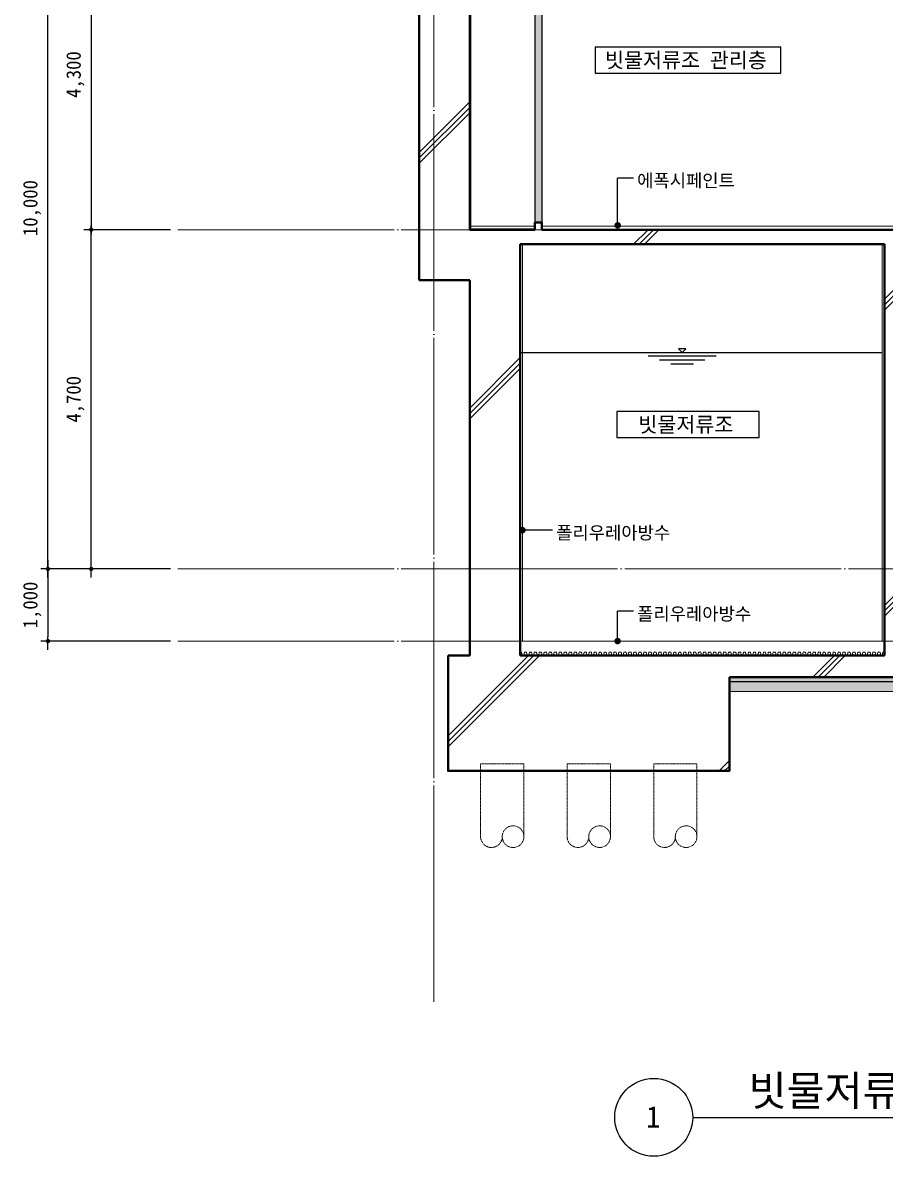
# Model space of a CAD drawing. Header units: inches. Extents: x 224105 to 519834, y 3350 to 70638.
# Drawn here: x 423197 to 435159, y 3400 to 19109 of the extents above; entities that cross this region are included whole.
import ezdxf
from ezdxf.enums import TextEntityAlignment as Align

# ---------------------------------------------------------------- set-up
doc = ezdxf.new("R2010")
doc.units = ezdxf.units.IN
doc.header["$MEASUREMENT"] = 0
doc.linetypes.add('CEN', pattern=[62, 60, -1, 0, -1])
doc.linetypes.add('HID', pattern=[2, 1.1, -0.9])
doc.layers.get('0').update_dxf_attribs({"linetype": 'CONTINUOUS'})
for name, color, linetype, lineweight in [('A-AXIS-LINE', 1, 'CEN', 15), ('A-CONC-LIN1', 2, 'CONTINUOUS', 40), ('A-CONC-LIN2', 7, 'CONTINUOUS', 25), ('A-DIMS', 7, 'CONTINUOUS', 25), ('A-ELEV-LIN3', 8, 'CONTINUOUS', 18), ('A-MKXS-LEAD', 7, 'CONTINUOUS', 25), ('A-MKXS-TEXT1', 3, 'CONTINUOUS', 25), ('A-MKXX-NAME', 3, 'CONTINUOUS', 25), ('A-MKXX-SYMB', 7, 'CONTINUOUS', 25), ('A-WAXM-BLOC', 3, 'CONTINUOUS', 25), ('A-XXXX-DRBD', 9, 'CONTINUOUS', 20), ('A-XXXX-FIN2', 6, 'CONTINUOUS', 20), ('A-XXXX-HATC', 8, 'CONTINUOUS', 18), ('A-XXXX-SYMB', 7, 'CONTINUOUS', 25), ('A-XXXX-TXT1', 3, 'CONTINUOUS', 25), ('A-XXXX-WAT1', 9, 'HID', 20)]:
    doc.layers.add(name, color=color, linetype=linetype, lineweight=lineweight)
doc.layers.add('A-SECT-LIN3', color=255, linetype='CONTINUOUS')
doc.styles.add('HY울릉도L', font='H2GTRE.TTF')
doc.styles.add('돋움체', font='')
doc.styles.get('돋움체').set_extended_font_data('DotumChe')
doc.dimstyles.new('CDIM', dxfattribs={"dimtxt": 2, "dimasz": 0.6, "dimexe": 1, "dimexo": 1, "dimgap": 1, "dimtad": 1, "dimdec": 0, "dimrnd": 0.5, "dimzin": 0, "dimdsep": 32, "dimlunit": 6, "dimtxsty": 'HY울릉도L', "dimblk1": '_CIDOT', "dimblk2": '_CIDOT', "dimsah": 1, "dimcen": 4.5, "dimclrd": 2, "dimclre": 2, "dimclrt": 7, "dimadec": 0, "dimazin": 0, "dimtfac": 1, "dimtdec": 0, "dimtix": 1, "dimtmove": 2, "dimatfit": 1, "dimldrblk": '_CIDOT', "dimfxl": 1, "dimtolj": 1, "dimtzin": 0, "dimlwd": -1, "dimarcsym": 0})

# ---------------------------------------------------------------- blocks, each defined once
blk = doc.blocks.new('_CIDOT')
at = {"color": 0, "linetype": 'ByBlock'}
blk.add_line((2, 0), (-1, 0), dxfattribs=at)
at = {"color": 0, "linetype": 'ByBlock', "const_width": 0.5}
blk.add_lwpolyline([(-0.25, 0, 1), (0.25, 0, 1)], format="xyb", close=True, dxfattribs=at)
blk = doc.blocks.new('*D55')
at = {"layer": 'A-DIMS', "lineweight": -2, "transparency": 16777216}
for p, q in [((425247, 21540), (423447, 21540)), ((425247, 11540), (423447, 11540))]:
    blk.add_line(p, q, dxfattribs=at)
at = {"layer": 'A-DIMS', "transparency": 16777216}
blk.add_line((423547, 11600), (423547, 21480), dxfattribs=at)
at = {"layer": 'A-DIMS', "transparency": 16777216, "xscale": 60, "yscale": 60, "zscale": 60}
for p, rotation in [((423547, 21540), 90), ((423547, 11540), 270)]:
    blk.add_blockref('_CIDOT', p, dxfattribs=dict(at, rotation=rotation))
at = {"layer": 'A-DIMS', "color": 3, "transparency": 16777216, "insert": (423328, 16540), "char_height": 200, "attachment_point": 5, "rotation": 90, "style": '돋움체'}
blk.add_mtext('\\A1;10,000', dxfattribs=at)
blk = doc.blocks.new('*D56')
at = {"layer": 'A-DIMS', "lineweight": -2, "transparency": 16777216}
for p, q in [((425247, 16240), (424047, 16240)), ((425247, 11540), (424047, 11540))]:
    blk.add_line(p, q, dxfattribs=at)
at = {"layer": 'A-DIMS', "transparency": 16777216}
blk.add_line((424147, 11600), (424147, 16180), dxfattribs=at)
at = {"layer": 'A-DIMS', "transparency": 16777216, "xscale": 60, "yscale": 60, "zscale": 60}
for p, rotation in [((424147, 16240), 90), ((424147, 11540), 270)]:
    blk.add_blockref('_CIDOT', p, dxfattribs=dict(at, rotation=rotation))
at = {"layer": 'A-DIMS', "color": 3, "transparency": 16777216, "insert": (423928, 13890), "char_height": 200, "attachment_point": 5, "rotation": 90, "style": '돋움체'}
blk.add_mtext('\\A1;4,700', dxfattribs=at)
blk = doc.blocks.new('*D58')
at = {"layer": 'A-DIMS', "lineweight": -2, "transparency": 16777216}
for p, q in [((425247, 11540), (423447, 11540)), ((425247, 10540), (423447, 10540))]:
    blk.add_line(p, q, dxfattribs=at)
at = {"layer": 'A-DIMS', "transparency": 16777216}
blk.add_line((423547, 11480), (423547, 10600), dxfattribs=at)
at = {"layer": 'A-DIMS', "transparency": 16777216, "xscale": 60, "yscale": 60, "zscale": 60}
for p, rotation in [((423547, 11540), 90), ((423547, 10540), 270)]:
    blk.add_blockref('_CIDOT', p, dxfattribs=dict(at, rotation=rotation))
at = {"layer": 'A-DIMS', "color": 3, "transparency": 16777216, "insert": (423328, 11040), "char_height": 200, "attachment_point": 5, "rotation": 90, "style": '돋움체'}
blk.add_mtext('\\A1;1,000', dxfattribs=at)
blk = doc.blocks.new('*D59')
at = {"layer": 'A-DIMS', "lineweight": -2, "transparency": 16777216}
for p, q in [((425247, 20540), (424047, 20540)), ((425247, 16240), (424047, 16240))]:
    blk.add_line(p, q, dxfattribs=at)
at = {"layer": 'A-DIMS', "transparency": 16777216}
blk.add_line((424147, 20480), (424147, 16300), dxfattribs=at)
at = {"layer": 'A-DIMS', "transparency": 16777216, "xscale": 60, "yscale": 60, "zscale": 60}
for p, rotation in [((424147, 20540), 90), ((424147, 16240), 270)]:
    blk.add_blockref('_CIDOT', p, dxfattribs=dict(at, rotation=rotation))
at = {"layer": 'A-DIMS', "color": 3, "transparency": 16777216, "insert": (423928, 18390), "char_height": 200, "attachment_point": 5, "rotation": 90, "style": '돋움체'}
blk.add_mtext('\\A1;4,300', dxfattribs=at)
blk = doc.blocks.new('A$C1EF06538')
at = {"color": 7}
for p, q in [((0, 0), (-25.8, 25.2)), ((25.8, 25.2), (-25.8, 25.2)), ((0, 0), (25.8, 25.2)), ((235.5, -27), (-235.5, -27)), ((157, -54), (-157, -54)), ((78.5, -81), (-78.5, -81))]:
    blk.add_line(p, q, dxfattribs=at)

msp = doc.modelspace()

# ---------------------------------------------------------------- hatches: boundary and pattern name
at = {"layer": 'A-ELEV-LIN3'}
h = msp.add_hatch(dxfattribs=at)
h.set_pattern_fill('DOTS', color=256, scale=10)
h.set_pattern_definition([(0, (0, 0), (7.9375, 15.875), [0, -15.875])])
h.paths.add_polyline_path([(430297, 20190.1), (430297, 16340.1), (430397, 16340.1), (430397, 20190.1)])
at = {"layer": 'A-XXXX-HATC'}
h = msp.add_hatch(dxfattribs=at)
h.set_pattern_fill('CONC', color=256, scale=100)
h.set_pattern_definition([(45, (0, 0), (-2121.32, 2121.32), []), (45, (0, 75), (-2121.32, 2121.32), []), (45, (0, 150), (-2121.32, 2121.32), [])])
h.paths.add_polyline_path([(444747, 10040.1), (446397, 10040.1), (446397, 10340.1), (442397, 10340.1), (442397, 10540.1), (442197, 10540.1), (442197, 10340.1), (440797, 10340.1), (440797, 25540.1), (440497, 25540.1), (440497, 20390.1), (430697, 20390.1), (430697, 22440.1), (429197, 22440.1), (429197, 22155.1), (429397, 22155.1), (429397, 22290.1), (430397, 22290.1), (430397, 20190.1), (440097, 20190.1), (440097, 19440.1), (440497, 19440.1), (440497, 10340.1), (435747, 10340.1), (435747, 10540.1), (435547, 10540.1), (435547, 10340.1), (435447, 10340.1), (435447, 16040.1), (435747, 16040.1), (435747, 16290.1), (435547, 16290.1), (435547, 16240.1), (430397, 16240.1), (430397, 16340.1), (430197, 16340.1), (430197, 16240.1), (429397, 16240.1), (429397, 21525.1), (429197, 21525.1), (429197, 20340.1), (428697, 20340.1), (428697, 15540.1), (429396.6, 15540.1), (429397, 10340.1), (429097, 10340.1), (429097, 8740.1), (432997, 8740.1), (432997, 10040.1), (437847, 10040.1), (437847, 7140.1), (444747, 7140.1)])
h.paths.add_polyline_path([(435147, 10340.1), (430097, 10340.1), (430096.6, 16040.1), (435147, 16040.1)], flags=16)
h.paths.add_polyline_path([(442347, 19720.1), (442197, 19720.1), (442197, 20240.1), (441917, 20240.1), (441877, 19340.1), (441647, 19340.1), (441597, 19440.1), (441597, 20060.1), (441497, 20060.1), (441497, 20240.1), (441297, 20240.1), (441297, 19090.1), (442347, 19090.1)], flags=17)
h.paths.add_polyline_path([(441597, 22040.1), (441297, 22040.1), (441297, 20240.1), (441497, 20240.1), (441497, 20060.1), (441597, 20060.1), (441597, 19440.1), (441647, 19340.1), (441877, 19340.1), (441917, 20240.1), (446397, 20240.1), (446397, 20390.1), (441597, 20390.1)], flags=17)
h = msp.add_hatch(dxfattribs=at)
h.set_pattern_fill('DOTS', color=256, scale=100)
h.set_pattern_definition([(0, (302350.6905, 89673.096), (3.125, 6.25), [0, -6.25])])
h.paths.add_polyline_path([(432997, 10040.1), (432997, 9980.1), (437847, 9980.1), (437847, 10040.1)])
h = msp.add_hatch(dxfattribs=at)
h.set_pattern_fill('GRAVEL', color=256, scale=200)
h.set_pattern_definition([(228.012788, (302494.69, 89873.096), (-1600, -1800), [26.9072, -2663.8176]), (184.969741, (302476.6905, 89853.096), (2400, 200), [46.1736, -4571.18495]), (132.510447, (302430.69, 89849.096), (2000, -2200), [32.5576, -3223.20652]), (267.273689, (302352.691, 89799.096), (200, 4000), [42.0476, -4162.7116]), (292.833654, (302350.691, 89757.096), (-1000, 2400), [41.231, -4081.87463]), (357.273689, (302366.691, 89719.096), (-4000, 200), [42.0476, -4162.7116]), (37.6942405, (302408.6905, 89717.096), (-2600, -2000), [55.6058, -5504.9697]), (72.2553284, (302452.6905, 89751.096), (1400, 4400), [52.4976, -5197.2643]), (121.4295656, (302468.691, 89801.096), (-1600, 2600), [42.19, -4176.81462]), (175.236358, (302446.69, 89837.096), (2200, -200), [48.1664, -2360.15252]), (222.397438, (302398.6905, 89841.096), (-2400, -2200), [62.2896, -6166.675]), (138.814075, (302550.69, 89797.096), (-1400, 1200), [21.2602, -2104.76896]), (171.4692344, (302534.691, 89811.096), (2600, -400), [40.4474, -4004.30228]), (225, (302494.69, 89817.1), (-2e-14, -200), [28.2842, -254.5585]), (203.19859, (302480.69, 89841.096), (1000, 400), [15.2316, -1507.92302]), (291.80141, (302466.69, 89835.096), (-200, 600), [21.5406, -1055.49236]), (30.963757, (302474.69, 89815.096), (600, 400), [34.9858, -1131.20458]), (161.56505, (302504.69, 89833.096), (400, -200), [25.2982, -607.15733]), (16.38954, (302350.69, 89835.096), (2000, 600), [35.44, -3508.56903]), (70.346176, (302384.69, 89845.096), (-800, -2200), [29.7322, -2943.48155]), (293.19859, (302504.69, 89873.096), (-400, 1000), [30.463, -1492.69162]), (343.61046, (302516.69, 89845.096), (-2000, 600), [35.44, -3508.56903]), (339.443955, (302350.69, 89711.096), (-1000, 400), [34.176, -1674.62475]), (294.775141, (302382.69, 89699.096), (-1000, 2200), [28.6356, -2834.92861]), (66.80141, (302506.69, 89673.096), (400, 1000), [30.463, -1492.69162]), (17.354025, (302518.69, 89701.096), (-2600, -800), [33.5262, -3319.08472]), (69.443955, (302408.69, 89673.096), (-400, -1000), [17.088, -1691.71275]), (101.309932, (302494.69, 89673.096), (-200, 800), [10.198, -1009.6059]), (165.963757, (302492.69, 89683.096), (600, -200), [41.231, -783.39013]), (186.009006, (302452.691, 89693.096), (2000, 200), [38.21, -3782.78463]), (303.690068, (302474.69, 89797.096), (-200, 400), [28.8444, -692.26586]), (353.1572266, (302490.6905, 89773.096), (3400, -400), [50.3588, -4985.51252]), (60.945396, (302540.69, 89767.096), (-800, -1400), [20.5912, -2038.53483]), (90, (302550.7, 89785.1), (-200, 200), [12, -188]), (120.256437, (302448.69, 89699.096), (800, -1400), [27.7848, -2750.704]), (48.012788, (302434.69, 89723.096), (1600, 1800), [53.8144, -2636.9104]), (0, (302470.7, 89763.1), (200, 200), [52, -148]), (325.3048465, (302522.69, 89763.096), (2000, -1400), [31.6228, -3130.65486]), (254.054604, (302548.69, 89745.096), (-200, -800), [29.1204, -1426.90158]), (207.6459754, (302540.6905, 89717.096), (-3800, -2000), [47.413, -4693.89484]), (175.426079, (302498.6905, 89695.096), (-2600, 200), [50.1598, -4965.81468])])
h.paths.add_polyline_path([(432997, 9980.1), (432997, 9840.1), (437847, 9840.1), (437847, 9980.1)])

# ---------------------------------------------------------------- linework, layer by layer
at = {"layer": 'A-AXIS-LINE', "ltscale": 50}
for p, q in [((428897, 5540.1), (428897, 26540.1)), ((425347, 16240.1), (446547, 16240.1)), ((425347, 11540.1), (446547, 11540.1)), ((425347, 10540.1), (446547, 10540.1))]:
    msp.add_line(p, q, dxfattribs=at)
at = {"layer": 'A-CONC-LIN1'}
for p, q in [((429397, 21525.1), (429397, 16240.1)), ((428697, 20340.1), (428697, 15540.1)), ((430297, 16340.1), (430297, 16240.1)), ((430297, 16240.1), (429397, 16240.1)), ((435547, 16240.1), (430397, 16240.1)), ((430096.6, 16040.1), (430097, 10340.1)), ((435147, 16040.1), (435147, 10340.1)), ((428697, 15540.1), (429396.6, 15540.1)), ((429396.6, 15540.1), (429397, 10340.1)), ((429097, 10340.1), (429397, 10340.1)), ((430097, 10340.1), (435147, 10340.1)), ((432997, 10040.1), (437847, 10040.1))]:
    msp.add_line(p, q, dxfattribs=at)
for points in [[(430297, 16340.1), (430397, 16340.1), (430397, 16240.1)], [(435147, 16040.1), (430096.6, 16040.1)], [(432997, 10040.1), (432997, 8740.1), (429097, 8740.1), (429097, 10340.1)]]:
    msp.add_lwpolyline(points, dxfattribs=at)
at = {"layer": 'A-CONC-LIN2'}
msp.add_line((430106.6, 14540.1), (435117, 14540.1), dxfattribs=at)
msp.add_lwpolyline([(429407, 20540.1), (429407, 16262.3), (429419.1, 16250.1), (430297, 16250.1)], dxfattribs=at)
at = {"layer": 'A-MKXS-LEAD'}
for p, q in [((431447, 16301), (431447, 16956.7)), ((431667.1, 16956.7), (431447, 16956.7)), ((430544.7, 12076.9), (430127, 12076.9)), ((431447, 10540.1), (431447, 10952.4)), ((431667.1, 10952.4), (431447, 10952.4))]:
    msp.add_line(p, q, dxfattribs=at)
at = {"layer": 'A-MKXS-LEAD', "const_width": 45}
for points in [[(431469.5, 16301, -1), (431424.5, 16301, -1)], [(430149.5, 12076.9, -1), (430104.5, 12076.9, -1)], [(431469.5, 10540.1, -1), (431424.5, 10540.1, -1)]]:
    msp.add_lwpolyline(points, format="xyb", close=True, dxfattribs=at)
at = {"layer": 'A-MKXX-SYMB'}
for points in [[(431135.4, 18410.1), (433710.9, 18410.1), (433710.9, 18770.1), (431135.4, 18770.1)], [(431435.4, 13360.1), (433410.9, 13360.1), (433410.9, 13720.1), (431435.4, 13720.1)]]:
    msp.add_lwpolyline(points, close=True, dxfattribs=at)
at = {"layer": 'A-SECT-LIN3'}
msp.add_line((432997, 9980.1), (437847, 9980.1), dxfattribs=at)
at = {"layer": 'A-WAXM-BLOC'}
for p, q in [((430297, 20190.1), (430297, 16340.1)), ((430397, 20190.1), (430397, 16340.1))]:
    msp.add_line(p, q, dxfattribs=at)
at = {"layer": 'A-XXXX-DRBD'}
msp.add_lwpolyline([(435147, 10385.1), (435124.3, 10385.1), (435115.5, 10340.1), (435095, 10340.1), (435086.3, 10385.1), (435055.2, 10385.1), (435046.5, 10340.1), (435026, 10340.1), (435017.3, 10385.1), (434986.2, 10385.1), (434977.5, 10340.1), (434957, 10340.1), (434948.2, 10385.1), (434917.2, 10385.1), (434908.4, 10340.1), (434887.9, 10340.1), (434879.2, 10385.1), (434848.1, 10385.1), (434839.4, 10340.1), (434818.9, 10340.1), (434810.2, 10385.1), (434779.1, 10385.1), (434770.4, 10340.1), (434749.9, 10340.1), (434741.1, 10385.1), (434710.1, 10385.1), (434701.3, 10340.1), (434680.8, 10340.1), (434672.1, 10385.1), (434641, 10385.1), (434632.3, 10340.1), (434611.8, 10340.1), (434603.1, 10385.1), (434572, 10385.1), (434563.3, 10340.1), (434542.8, 10340.1), (434534, 10385.1), (434503, 10385.1), (434494.2, 10340.1), (434473.7, 10340.1), (434465, 10385.1), (434433.9, 10385.1), (434425.2, 10340.1), (434404.7, 10340.1), (434396, 10385.1), (434364.9, 10385.1), (434356.2, 10340.1), (434335.7, 10340.1), (434326.9, 10385.1), (434295.9, 10385.1), (434287.1, 10340.1), (434266.6, 10340.1), (434257.9, 10385.1), (434226.8, 10385.1), (434218.1, 10340.1), (434197.6, 10340.1), (434188.9, 10385.1), (434157.8, 10385.1), (434149.1, 10340.1), (434128.6, 10340.1), (434119.8, 10385.1), (434088.8, 10385.1), (434080, 10340.1), (434059.5, 10340.1), (434050.8, 10385.1), (434019.7, 10385.1), (434011, 10340.1), (433990.5, 10340.1), (433981.8, 10385.1), (433950.7, 10385.1), (433942, 10340.1), (433921.5, 10340.1), (433912.7, 10385.1), (433881.7, 10385.1), (433872.9, 10340.1), (433852.4, 10340.1), (433843.7, 10385.1), (433812.6, 10385.1), (433803.9, 10340.1), (433783.4, 10340.1), (433774.7, 10385.1), (433743.6, 10385.1), (433734.9, 10340.1), (433714.4, 10340.1), (433705.6, 10385.1), (433674.6, 10385.1), (433665.8, 10340.1), (433645.3, 10340.1), (433636.6, 10385.1), (433605.5, 10385.1), (433596.8, 10340.1), (433576.3, 10340.1), (433567.6, 10385.1), (433536.5, 10385.1), (433527.8, 10340.1), (433507.3, 10340.1), (433498.5, 10385.1), (433467.5, 10385.1), (433458.7, 10340.1), (433438.2, 10340.1), (433429.5, 10385.1), (433398.4, 10385.1), (433389.7, 10340.1), (433369.2, 10340.1), (433360.5, 10385.1), (433329.4, 10385.1), (433320.7, 10340.1), (433300.2, 10340.1), (433291.4, 10385.1), (433260.4, 10385.1), (433251.6, 10340.1), (433231.1, 10340.1), (433222.4, 10385.1), (433191.3, 10385.1), (433182.6, 10340.1), (433162.1, 10340.1), (433153.4, 10385.1), (433122.3, 10385.1), (433113.6, 10340.1), (433093.1, 10340.1), (433084.3, 10385.1), (433053.3, 10385.1), (433044.5, 10340.1), (433024, 10340.1), (433015.3, 10385.1), (432984.2, 10385.1), (432975.5, 10340.1), (432955, 10340.1), (432946.3, 10385.1), (432915.2, 10385.1), (432906.5, 10340.1), (432886, 10340.1), (432877.2, 10385.1), (432846.2, 10385.1), (432837.4, 10340.1), (432816.9, 10340.1), (432808.2, 10385.1), (432777.1, 10385.1), (432768.4, 10340.1), (432747.9, 10340.1), (432739.2, 10385.1), (432708.1, 10385.1), (432699.4, 10340.1), (432678.9, 10340.1), (432670.1, 10385.1), (432639.1, 10385.1), (432630.3, 10340.1), (432609.8, 10340.1), (432601.1, 10385.1), (432570, 10385.1), (432561.3, 10340.1), (432540.8, 10340.1), (432532.1, 10385.1), (432501, 10385.1), (432492.3, 10340.1), (432471.8, 10340.1), (432463, 10385.1), (432432, 10385.1), (432423.2, 10340.1), (432402.7, 10340.1), (432394, 10385.1), (432362.9, 10385.1), (432354.2, 10340.1), (432333.7, 10340.1), (432325, 10385.1), (432293.9, 10385.1), (432285.2, 10340.1), (432264.7, 10340.1), (432255.9, 10385.1), (432224.9, 10385.1), (432216.1, 10340.1), (432195.6, 10340.1), (432186.9, 10385.1), (432155.8, 10385.1), (432147.1, 10340.1), (432126.6, 10340.1), (432117.9, 10385.1), (432086.8, 10385.1), (432078.1, 10340.1), (432057.6, 10340.1), (432048.8, 10385.1), (432017.8, 10385.1), (432009, 10340.1), (431988.5, 10340.1), (431979.8, 10385.1), (431948.7, 10385.1), (431940, 10340.1), (431919.5, 10340.1), (431910.8, 10385.1), (431879.7, 10385.1), (431871, 10340.1), (431850.5, 10340.1), (431841.7, 10385.1), (431810.7, 10385.1), (431801.9, 10340.1), (431781.4, 10340.1), (431772.7, 10385.1), (431741.6, 10385.1), (431732.9, 10340.1), (431712.4, 10340.1), (431703.7, 10385.1), (431672.6, 10385.1), (431663.9, 10340.1), (431643.4, 10340.1), (431634.6, 10385.1), (431603.6, 10385.1), (431594.8, 10340.1), (431574.3, 10340.1), (431565.6, 10385.1), (431534.5, 10385.1), (431525.8, 10340.1), (431505.3, 10340.1), (431496.6, 10385.1), (431465.5, 10385.1), (431456.7, 10340.1), (431436.3, 10340.1), (431427.5, 10385.1), (431396.5, 10385.1), (431387.7, 10340.1), (431367.2, 10340.1), (431358.5, 10385.1), (431327.4, 10385.1), (431318.7, 10340.1), (431298.2, 10340.1), (431289.5, 10385.1), (431258.4, 10385.1), (431249.6, 10340.1), (431229.2, 10340.1), (431220.4, 10385.1), (431189.4, 10385.1), (431180.6, 10340.1), (431160.1, 10340.1), (431151.4, 10385.1), (431120.3, 10385.1), (431111.6, 10340.1), (431091.1, 10340.1), (431082.4, 10385.1), (431051.3, 10385.1), (431042.5, 10340.1), (431022.1, 10340.1), (431013.3, 10385.1), (430982.3, 10385.1), (430973.5, 10340.1), (430953, 10340.1), (430944.3, 10385.1), (430913.2, 10385.1), (430904.5, 10340.1), (430884, 10340.1), (430875.2, 10385.1), (430844.2, 10385.1), (430835.4, 10340.1), (430815, 10340.1), (430806.2, 10385.1), (430775.2, 10385.1), (430766.4, 10340.1), (430745.9, 10340.1), (430737.2, 10385.1), (430706.1, 10385.1), (430697.4, 10340.1), (430676.9, 10340.1), (430668.1, 10385.1), (430637.1, 10385.1), (430628.3, 10340.1), (430607.9, 10340.1), (430599.1, 10385.1), (430568.1, 10385.1), (430559.3, 10340.1), (430538.8, 10340.1), (430530.1, 10385.1), (430499, 10385.1), (430490.3, 10340.1), (430469.8, 10340.1), (430461, 10385.1), (430430, 10385.1), (430421.2, 10340.1), (430400.8, 10340.1), (430392, 10385.1), (430361, 10385.1), (430352.2, 10340.1), (430331.7, 10340.1), (430323, 10385.1), (430291.9, 10385.1), (430283.2, 10340.1), (430262.7, 10340.1), (430253.9, 10385.1), (430222.9, 10385.1), (430214.1, 10340.1), (430193.7, 10340.1), (430184.9, 10385.1), (430153.9, 10385.1), (430145.1, 10340.1), (430124.6, 10340.1), (430115.9, 10385.1), (430097, 10385.1)], dxfattribs=at)
at = {"layer": 'A-XXXX-FIN2'}
for p, q in [((430297, 16290.1), (429407, 16290.1)), ((435547, 16290.1), (430397, 16290.1)), ((430127, 10540.1), (430126.6, 16040.1)), ((435117, 10540.1), (435117, 16040.1)), ((430097, 10540.1), (435147, 10540.1))]:
    msp.add_line(p, q, dxfattribs=at)
at = {"layer": 'A-XXXX-HATC'}
msp.add_line((432997, 9840.1), (437847, 9840.1), dxfattribs=at)
at = {"layer": 'A-XXXX-SYMB'}
msp.add_line((432487.6, 3940.1), (439832.2, 3940.1), dxfattribs=at)
msp.add_circle((431947.6, 3940.1), 540, dxfattribs=at)
at = {"layer": 'A-XXXX-WAT1', "ltscale": 0.5}
for p, q in [((429547, 8840.1), (430147, 8840.1)), ((429547, 8840.1), (429547, 7829.8)), ((430147, 8840.1), (430147, 7829.8)), ((430747, 8840.1), (431347, 8840.1)), ((430747, 8840.1), (430747, 7829.8)), ((431347, 8840.1), (431347, 7829.8)), ((431947, 8840.1), (432547, 8840.1)), ((431947, 8840.1), (431947, 7829.8)), ((432547, 8840.1), (432547, 7829.8))]:
    msp.add_line(p, q, dxfattribs=at)
msp.add_lwpolyline([(429402, 20540.1), (429402, 16260.2), (429417, 16245.1), (430297, 16245.1)], dxfattribs=at)
for centre in [(429997, 7829.8), (431197, 7829.8), (432397, 7829.8)]:
    msp.add_circle(centre, 150, dxfattribs=at)
for centre in [(429697, 7829.8), (430897, 7829.8), (432097, 7829.8)]:
    msp.add_arc(centre, 150, 180, 0, dxfattribs=at)

# ---------------------------------------------------------------- block references
at = {"layer": 'A-CONC-LIN2', "xscale": 2, "yscale": 2, "zscale": 2}
msp.add_blockref('A$C1EF06538', (432341.5, 14540.1), dxfattribs=at)

# ---------------------------------------------------------------- texts
at = {"layer": 'A-MKXS-TEXT1', "style": '돋움체'}
for s, p in [('에폭시페인트', (431717.1, 16921.7)), ('폴리우레아방수', (430594.7, 12041.9)), ('폴리우레아방수', (431717.1, 10917.4))]:
    msp.add_text(s, height=180, dxfattribs=at).set_placement(p, align=Align.MIDDLE_LEFT)
at = {"layer": 'A-MKXX-NAME', "style": '돋움체'}
for s, p in [('빗물저류조 관리층', (432393.9, 18590.1)), ('빗물저류조', (432393.9, 13540.1))]:
    msp.add_text(s, height=210, dxfattribs=at).set_placement(p, align=Align.MIDDLE_CENTER)
at = {"layer": 'A-XXXX-TXT1', "style": '돋움체'}
msp.add_text('빗물저류조 확대 단면도-1', height=420, dxfattribs=at).set_placement((439617.9, 3974.1), align=Align.BOTTOM_RIGHT)
msp.add_text('1', height=300, dxfattribs=at).set_placement((431940.7, 3946.6), align=Align.MIDDLE)

# ---------------------------------------------------------------- dimensions: what is measured, and where the dimension line sits
at = {"layer": 'A-DIMS'}
for base, p1, p2, angle, picture, middle in [((423547, 21540.1), (425347, 11540.1), (425347, 21540.1), 90, '*D55', (423327.9, 16540.1)), ((424147, 16240.1), (425347, 20540.1), (425347, 16240.1), 270, '*D59', (423927.9, 18390.1)), ((424147, 16240.1), (425347, 11540.1), (425347, 16240.1), 90, '*D56', (423927.9, 13890.1)), ((423547, 10540.1), (425347, 11540.1), (425347, 10540.1), 90, '*D58', (423327.9, 11040.1))]:
    dim = msp.add_linear_dim(base=base, p1=p1, p2=p2, angle=angle, dimstyle='CDIM', override={"dimscale": 100, "dimtxsty": '돋움체', "dimclrd": 256, "dimclre": 256, "dimclrt": 3}, dxfattribs=at)
    dim.commit()
    dim.dimension.update_dxf_attribs({"geometry": picture, "text_midpoint": middle})

doc.saveas('drawing.dxf')
